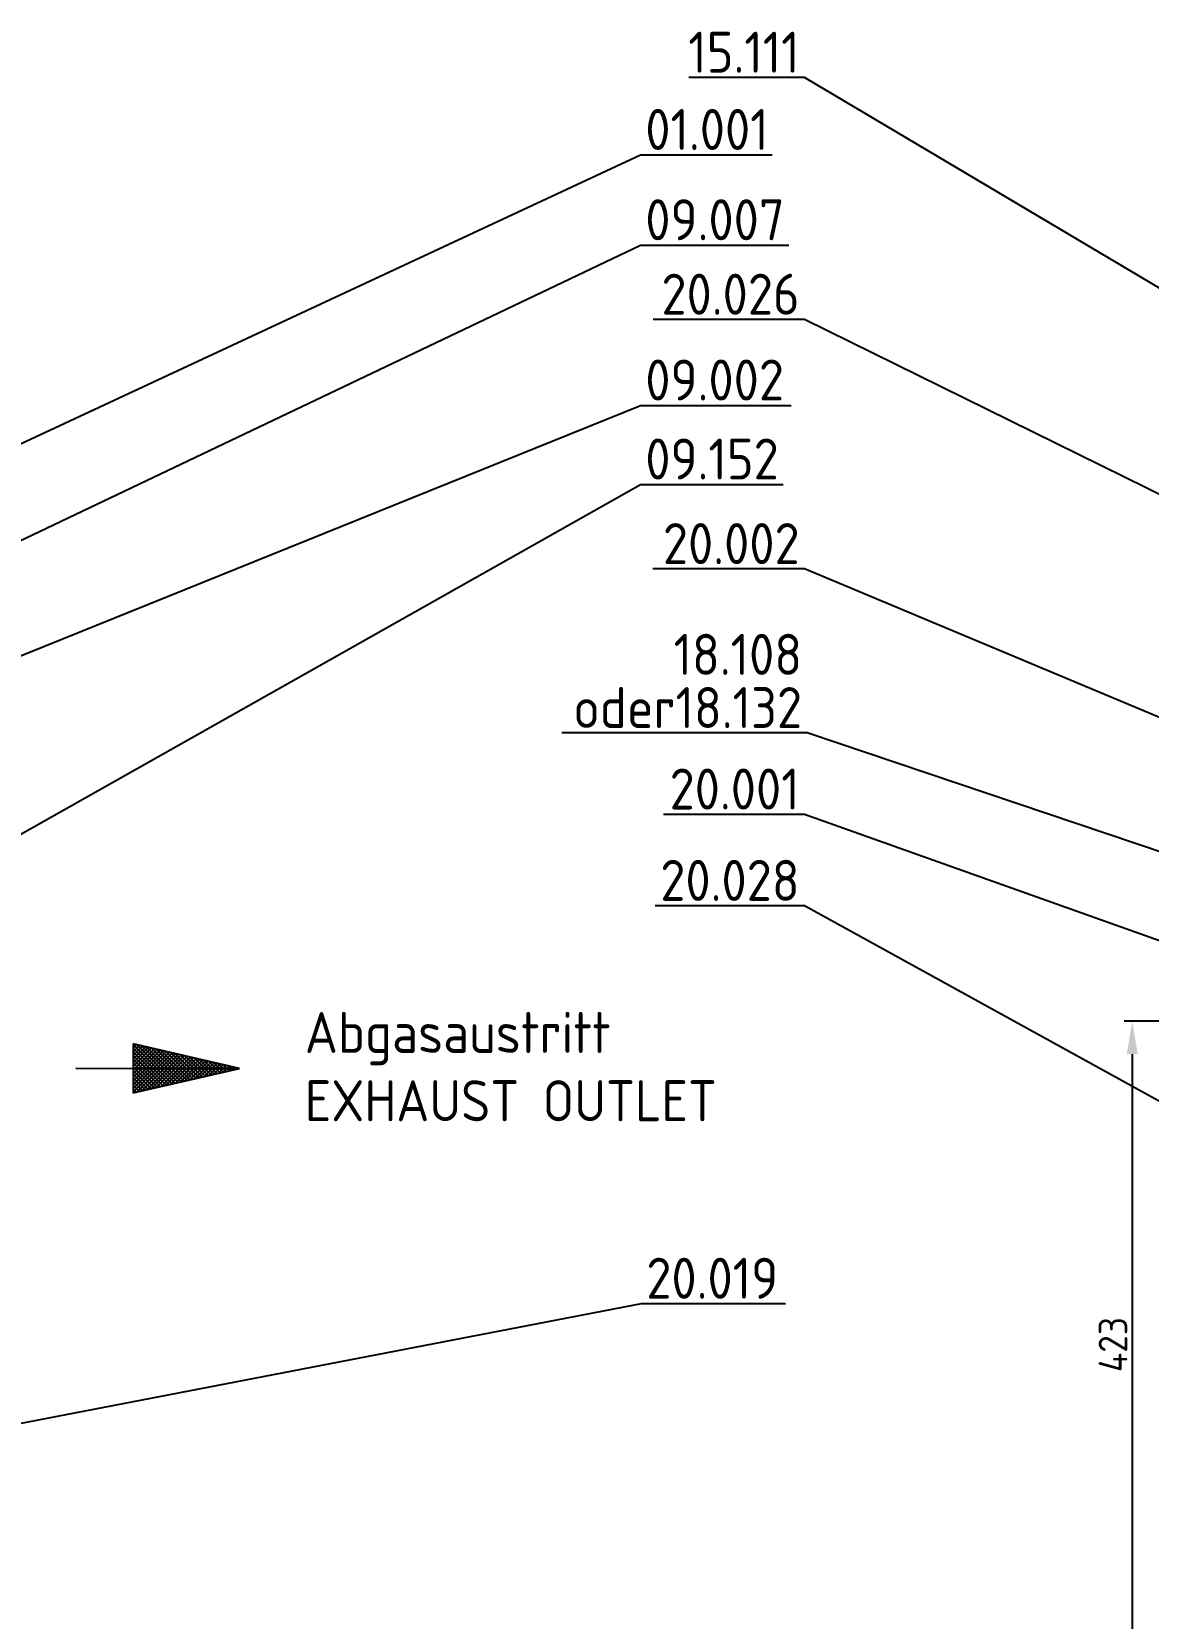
# Model space of a CAD drawing. Extents: x 138 to 6334, y 107 to 3959.
# Drawn here: x 2261 to 2942, y 2917 to 3885 of the extents above; entities that cross this region are included whole.
import ezdxf
from ezdxf.enums import TextEntityAlignment as Align

# ---------------------------------------------------------------- set-up
doc = ezdxf.new("R2010")
doc.units = 0
doc.layers.get('0').update_dxf_attribs({"linetype": 'CONTINUOUS'})
doc.layers.get('DEFPOINTS').update_dxf_attribs({"linetype": 'CONTINUOUS'})
for name, color, linetype in [('5', 3, 'CONTINUOUS'), ('6', 2, 'CONTINUOUS'), ('LV-6', 2, 'CONTINUOUS'), ('RICHTUNG-0', 7, 'CONTINUOUS')]:
    doc.layers.add(name, color=color, linetype=linetype)
doc.styles.get("Standard").update_dxf_attribs({"font": 'geniso.shx'})
doc.dimstyles.new('GEN-ISO', dxfattribs={"dimscale": 5, "dimtxt": 3.5, "dimasz": 4, "dimexe": 1, "dimexo": 0, "dimgap": 0.6, "dimtad": 1, "dimtxsty": 'STANDARD', "dimcen": 0, "dimclrd": 256, "dimclre": 256, "dimclrt": 2, "dimazin": 3, "dimtp": 0.1, "dimtm": 0.1, "dimtfac": 0.71, "dimtdec": 3, "dimtmove": 0, "dimatfit": 3, "dimtzin": 0})

# ---------------------------------------------------------------- blocks, each defined once
blk = doc.blocks.new('*X74')
at = {"color": 0}
for p, q in [((447, 262.90475), (447.077391, 262.982141)), ((447, 262.455737), (447.442214, 262.897951)), ((451.785013, 258.104234), (447, 262.889246)), ((447, 262.006724), (447.807037, 262.813761)), ((447, 261.557711), (448.17186, 262.729571)), ((447, 261.108698), (448.536683, 262.645381)), ((447, 260.659685), (448.901506, 262.561191)), ((447, 260.210673), (449.266328, 262.477001)), ((451.42019, 258.020044), (447, 262.440234)), ((447, 259.76166), (449.631151, 262.392811)), ((447, 259.312647), (449.995974, 262.308621)), ((447, 258.863634), (450.360797, 262.224431)), ((447, 258.414621), (450.72562, 262.140242)), ((447, 257.965609), (451.090443, 262.056052)), ((451.055367, 257.935854), (447, 261.991221)), ((447, 257.516596), (451.455266, 261.971862)), ((447, 257.067583), (451.820089, 261.887672)), ((450.690544, 257.851664), (447, 261.542208)), ((452.149836, 258.188424), (447.439737, 262.898522)), ((447.495859, 257.114429), (452.184912, 261.803482)), ((452.514658, 258.272613), (448.023454, 262.763818)), ((448.079575, 257.249133), (452.549735, 261.719292)), ((452.879481, 258.356803), (448.60717, 262.629115)), ((448.663292, 257.383837), (452.914557, 261.635102)), ((453.244304, 258.440993), (449.190887, 262.494411)), ((449.247009, 257.51854), (453.27938, 261.550912)), ((453.609127, 258.525183), (449.774604, 262.359707)), ((449.830725, 257.653244), (453.644203, 261.466722)), ((453.97395, 258.609373), (450.35832, 262.225003)), ((454.338773, 258.693563), (450.942037, 262.090299)), ((454.703596, 258.777753), (451.525753, 261.955595)), ((455.068419, 258.861943), (452.10947, 261.820892)), ((455.433242, 258.946133), (452.693187, 261.686188)), ((455.798065, 259.030323), (453.276903, 261.551484)), ((456.162888, 259.114513), (453.86062, 261.41678)), ((450.325721, 257.767474), (447, 261.093195)), ((449.960898, 257.683284), (447, 260.644182)), ((449.596075, 257.599094), (447, 260.19517)), ((449.231252, 257.514904), (447, 259.746157)), ((450.414442, 257.787948), (454.009026, 261.382532)), ((450.998159, 257.922652), (454.373849, 261.298343)), ((451.581875, 258.057356), (454.738672, 261.214153)), ((452.165592, 258.19206), (455.103495, 261.129963)), ((452.749309, 258.326764), (455.468318, 261.045773)), ((453.333025, 258.461467), (455.833141, 260.961583)), ((453.916742, 258.596171), (456.197964, 260.877393)), ((456.52771, 259.198702), (454.444337, 261.282076)), ((454.500458, 258.730875), (456.562787, 260.793203)), ((456.892533, 259.282892), (455.028053, 261.147372)), ((455.084175, 258.865579), (456.927609, 260.709013)), ((457.257356, 259.367082), (455.61177, 261.012668)), ((455.667892, 259.000283), (457.292432, 260.624823)), ((457.622179, 259.451272), (456.195487, 260.877965)), ((456.251608, 259.134987), (457.657255, 260.540633)), ((457.987002, 259.535462), (456.779203, 260.743261)), ((456.835325, 259.26969), (458.022078, 260.456444)), ((458.351825, 259.619652), (457.36292, 260.608557)), ((457.419042, 259.404394), (458.386901, 260.372254)), ((458.716648, 259.703842), (457.946637, 260.473853)), ((458.002758, 259.539098), (458.751724, 260.288064)), ((459.081471, 259.788032), (458.530353, 260.339149)), ((458.586475, 259.673802), (459.116547, 260.203874)), ((459.446294, 259.872222), (459.11407, 260.204445)), ((459.170192, 259.808506), (459.48137, 260.119684)), ((459.811117, 259.956412), (459.697787, 260.069742)), ((459.753908, 259.94321), (459.846193, 260.035494)), ((448.866429, 257.430714), (447, 259.297144)), ((448.501607, 257.346525), (447, 258.848131)), ((448.136784, 257.262335), (447, 258.399118)), ((447.771961, 257.178145), (447, 257.950106)), ((447.407138, 257.093955), (447, 257.501093)), ((447.042315, 257.009765), (447, 257.05208))]:
    blk.add_line(p, q, dxfattribs=at)
blk = doc.blocks.new('*D100')
at = {"linetype": 'BYBLOCK'}
for p, q in [((3601.194385, 3281.150668), (2927.351057, 3281.150668)), ((2932.351057, 3261.150668), (2932.351057, 2878.329743)), ((3499.602862, 2858.329743), (2927.351057, 2858.329743))]:
    blk.add_line(p, q, dxfattribs=at)
for points in [[(2929.017724, 3261.150668), (2935.684391, 3261.150668), (2932.351057, 3281.150668)], [(2929.017724, 2878.329743), (2935.684391, 2878.329743), (2932.351057, 2858.329743)]]:
    blk.add_solid(points, dxfattribs=at)
at = {"layer": 'DEFPOINTS', "color": 0, "linetype": 'BYBLOCK'}
for p in [(3601.194385, 3281.150668), (2932.351057, 2858.329743), (3499.602862, 2858.329743)]:
    blk.add_point(p, dxfattribs=at)
at = {"color": 2, "linetype": 'BYBLOCK', "insert": (2920.601057, 3083.876737), "char_height": 17.5, "attachment_point": 5, "rotation": 90}
blk.add_mtext('423', dxfattribs=at)

msp = doc.modelspace()

# ---------------------------------------------------------------- linework, layer by layer
at = {"layer": '5'}
for points in [[(3756.34257, 3249.296353, 1), (3764.942112, 3244.19264, 1), (3756.34257, 3249.296353), (2732.384056, 3857.001945), (2661.884056, 3857.001945)], [(1962.82788, 3497.946821, 1), (1953.763661, 3493.723087, 1), (1962.82788, 3497.946821), (2632.203575, 3809.861713), (2712.72326, 3809.861713)], [(1838.777594, 3376.782075, 1), (1829.749719, 3372.481206, 1), (1838.777594, 3376.782075), (2632.203575, 3754.769328), (2722.810619, 3754.769328)], [(3596.340046, 3283.611155, 1), (3605.310142, 3279.191045, 1), (3596.340046, 3283.611155), (2732.384056, 3709.334678), (2640.009056, 3709.334678)], [(2053.888549, 3423.333167, 1), (2044.61667, 3419.587202, 1), (2053.888549, 3423.333167), (2632.203575, 3656.980254), (2724.312095, 3656.980254)], [(2155.58945, 3339.900927, 1), (2146.879777, 3334.987518, 1), (2155.58945, 3339.900927), (2632.203575, 3608.774426), (2719.312095, 3608.774426)], [(3602.243871, 3192.923693, 1), (3611.467918, 3189.061446, 1), (3602.243871, 3192.923693), (2732.384056, 3557.147052), (2639.747737, 3557.147052)], [(3793.596724, 3100.071862, 1), (3803.073343, 3096.879105, 1), (3793.596724, 3100.071862), (2733.891838, 3457.095922), (2584.390362, 3457.095922)], [(3654.915168, 3079.056584, 1), (3664.336336, 3075.703735, 1), (3654.915168, 3079.056584), (2732.384056, 3407.37123), (2646.249213, 3407.37123)], [(3551.214392, 2900.482769, 1), (3559.973026, 2895.657179, 1), (3551.214392, 2900.482769), (2732.384056, 3351.619303), (2641.249213, 3351.619303)], [(1804.058133, 2948.962152, 1), (1794.23919, 2947.067857, 1), (1804.058133, 2948.962152), (2632.839904, 3108.852835), (2720.764584, 3108.852835)]]:
    msp.add_lwpolyline(points, format="xyb", dxfattribs=at)
at = {"layer": 'RICHTUNG-0'}
for p, q in [((2322.681298, 3267.475595), (2322.651177, 3237.47561)), ((2387.666205, 3252.410342), (2322.681298, 3267.475595)), ((2287.666255, 3252.510743), (2387.666205, 3252.410342)), ((2322.651177, 3237.47561), (2387.666205, 3252.410342))]:
    msp.add_line(p, q, dxfattribs=at)

# ---------------------------------------------------------------- block references
at = {"layer": 'RICHTUNG-0', "xscale": 5, "yscale": 5, "zscale": 5, "rotation": 359.942474}
msp.add_blockref('*X74', (86.362149, 1954.720223), dxfattribs=at)

# ---------------------------------------------------------------- texts
at = {"layer": '6', "color": 7}
for s, p in [('15.111', (2729.384056, 3860.001945)), ('20.026', (2729.384056, 3712.334678)), ('20.002', (2729.384056, 3560.147052)), ('18.108', (2730.891838, 3492.543178)), ('oder18.132', (2730.891838, 3460.095922)), ('20.001', (2729.384056, 3410.37123)), ('20.028', (2729.384056, 3354.619303))]:
    msp.add_text(s, height=25, dxfattribs=at).set_placement(p, align=Align.RIGHT)
for s, p in [('01.001', (2635.203575, 3812.861713)), ('09.007', (2635.203575, 3757.769328)), ('09.002', (2635.203575, 3659.980254)), ('09.152', (2635.203575, 3611.774426)), ('20.019', (2635.839904, 3111.852835))]:
    msp.add_text(s, height=25, dxfattribs=at).set_placement(p)
at = {"layer": 'LV-6', "color": 7, "insert": (2427.455846, 3286.835944), "char_height": 25, "width": 299.773006, "attachment_point": 1}
msp.add_mtext('{Abgasaustritt}\\P{EXHAUST OUTLET}', dxfattribs=at)

# ---------------------------------------------------------------- dimensions: what is measured, and where the dimension line sits
at = {"layer": '5'}
dim = msp.add_linear_dim(base=(2932.351057, 2858.329743), p1=(3601.194385, 3281.150668), p2=(3499.602862, 2858.329743), angle=90, dimstyle='GEN-ISO', override={"dimdec": 0, "dimpost": '<>'}, dxfattribs=at)
dim.commit()
dim.dimension.update_dxf_attribs({"geometry": '*D100', "text_midpoint": (2932.351057, 3083.876737), "dimtype": 160})

doc.saveas('drawing.dxf')
